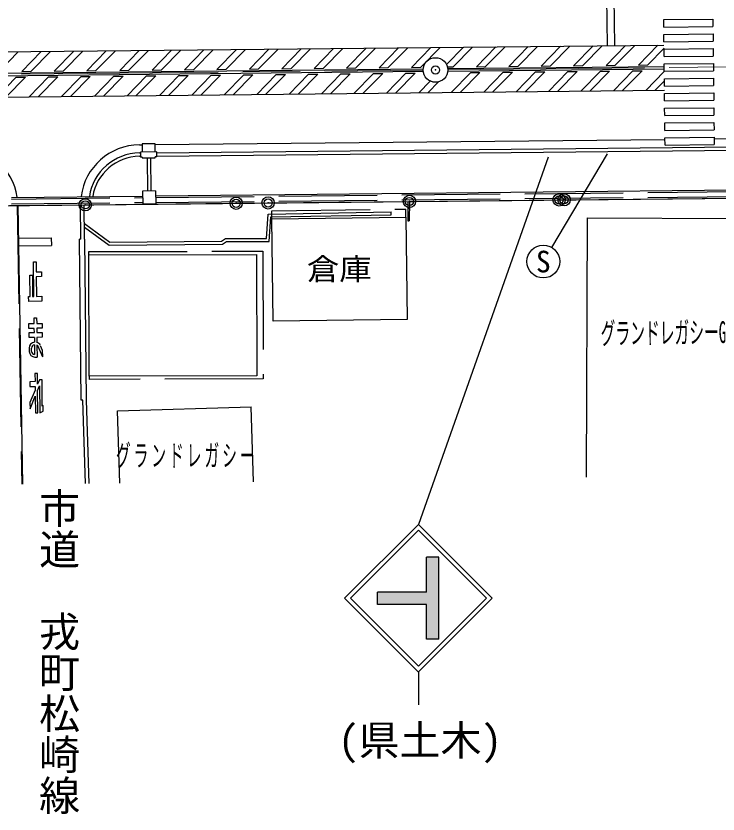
# Model space of a CAD drawing. Units: millimetres, scale not verified. Extents: x 40000 to 680000, y 20000 to 380000.
# Drawn here: x 255130 to 297944, y 238819 to 287480 of the extents above; entities that cross this region are included whole.
import ezdxf
from ezdxf.enums import TextEntityAlignment as Align

# ---------------------------------------------------------------- set-up
doc = ezdxf.new("R2010")
doc.units = ezdxf.units.MM
doc.header["$LTSCALE"] = 1000
doc.header["$PDMODE"] = 32
doc.header["$PDSIZE"] = 500
doc.linetypes.add('CHAIN', pattern=[18.5, 12, -1.5, 3.5, -1.5])
doc.linetypes.add('DASHED', pattern=[7.5, 6, -1.5])
for name, color, linetype, lineweight in [('M-BGD', 7, 'Continuous', 25), ('M-BGD-EXST', 7, 'Continuous', 25), ('M-BMK', 2, 'CHAIN', 13), ('M-BMK-ROW', 30, 'Continuous', 25), ('M-BMK-SRVR', 3, 'Continuous', 25), ('M-STR-STRC', 7, 'Continuous', 25)]:
    doc.layers.add(name, color=color, linetype=linetype, lineweight=lineweight)
doc.layers.add('M-BMK-HTXT', color=7, linetype='Continuous')
doc.layers.add('M-OTRS', color=6, linetype='Continuous')
doc.styles.add('@ＭＳ ゴシック', font='')
doc.styles.add('ＭＳ ゴシック', font='')
doc.styles.get('@ＭＳ ゴシック').set_extended_font_data('@MS Gothic')
doc.styles.get('ＭＳ ゴシック').set_extended_font_data('MS Gothic')

msp = doc.modelspace()

# ---------------------------------------------------------------- hatches: boundary and pattern name
at = {"layer": 'M-STR-STRC'}
msp.add_hatch(color=256, dxfattribs=at).paths.add_polyline_path([(277172, 252354), (280172, 252354), (280172, 254479), (280922, 254479), (280922, 249479), (280172, 249479), (280172, 251604), (277172, 251604)])

# ---------------------------------------------------------------- linework, layer by layer
at = {"layer": 'M-BGD'}
for p, q in [((263621, 279685), (262821, 279676)), ((262821, 279676), (262826, 279176)), ((263626, 279185), (263621, 279685)), ((263726, 279136), (310024, 279615)), ((263728, 278936), (310026, 279415)), ((262665, 279125), (262726, 279125)), ((262667, 278925), (262728, 278925)), ((263726, 279186), (262726, 279175)), ((262726, 279175), (262729, 278875)), ((262829, 278876), (262729, 278875)), ((262829, 278876), (262829, 278826)), ((262829, 278826), (263629, 278835)), ((263729, 278886), (263629, 278885)), ((263629, 278835), (263629, 278885)), ((263729, 278886), (263726, 279186)), ((86909, 274180), (496856, 278424)), ((263653, 276510), (310151, 276991)), ((254854, 276419), (262854, 276502)), ((263650, 276810), (262850, 276802)), ((262850, 276802), (262859, 276002)), ((263650, 276810), (263659, 276010)), ((255251, 275923), (255537, 258924)), ((259093, 273862), (259072, 275962)), ((259313, 273865), (259292, 275965)), ((263659, 276010), (262859, 276002)), ((279037, 276169), (279019, 274980)), ((279137, 276170), (279119, 274979)), ((270512, 275402), (278006, 275541)), ((278010, 275361), (278006, 275541)), ((279130, 275738), (279030, 275739)), ((270410, 273911), (270512, 275402)), ((270578, 273731), (270680, 275225)), ((270680, 275225), (278010, 275361)), ((270736, 275104), (278914, 275203)), ((270812, 268875), (270736, 275104)), ((278914, 275203), (278989, 268975)), ((279019, 274980), (279119, 274979)), ((279118, 274979), (279119, 274979)), ((289963, 275164), (289896, 259361)), ((289963, 275164), (299535, 275123)), ((259304, 274824), (260864, 273684)), ((259306, 274599), (260807, 273503)), ((259112, 264053), (259010, 273862)), ((259093, 273862), (259010, 273862)), ((259340, 273865), (259313, 273865)), ((259441, 264057), (259340, 273865)), ((260807, 273503), (267716, 273575)), ((260864, 273684), (267663, 273755)), ((267663, 273755), (267913, 273910)), ((267716, 273575), (267965, 273730)), ((267913, 273910), (270410, 273911)), ((267965, 273730), (270578, 273731)), ((259575, 272912), (269791, 272940)), ((259595, 265516), (259575, 272912)), ((269791, 272940), (269811, 265544)), ((278989, 268975), (270812, 268875)), ((269811, 265544), (259595, 265516)), ((259207, 264054), (259112, 264053)), ((259376, 258964), (259207, 264054)), ((259441, 264057), (259427, 264057)), ((259596, 258966), (259427, 264057)), ((261328, 263402), (269480, 263656)), ((261463, 258985), (261328, 263402)), ((269623, 259070), (269480, 263656))]:
    msp.add_line(p, q, dxfattribs=at)
at = {"layer": 'M-BGD', "linetype": 'DASHED'}
for p, q in [((263129, 278830), (263150, 276805)), ((263329, 278832), (263350, 276807)), ((263655, 276410), (310152, 276891)), ((254855, 276319), (262855, 276402)), ((263658, 276110), (310155, 276591)), ((254858, 276019), (262858, 276102)), ((255201, 275922), (255487, 258924)), ((255228, 275923), (259072, 275962)), ((270730, 275604), (278908, 275703)), ((270736, 275104), (270730, 275604)), ((278914, 275203), (278908, 275703)), ((259575, 273112), (270190, 273141)), ((259575, 272912), (259575, 273112)), ((270190, 273141), (270212, 265345)), ((259595, 265516), (259596, 265316)), ((270212, 265345), (259596, 265316))]:
    msp.add_line(p, q, dxfattribs=at)
at = {"layer": 'M-BGD'}
for radius, end in [(3125, 171.3862), (2925, 170.7506)]:
    msp.add_arc((262697, 276000), radius, 90.5931, end, dxfattribs=at)
at = {"layer": 'M-BGD-EXST'}
msp.add_line((291189, 279081), (287795, 273367), dxfattribs=at)
msp.add_circle((287288, 272505), 1000, dxfattribs=at)
at = {"layer": 'M-BMK'}
for p, q in [((281464, 284194), (379959, 285214)), ((181470, 283159), (279965, 284179))]:
    msp.add_line(p, q, dxfattribs=at)
at = {"layer": 'M-BMK-ROW'}
for p, q in [((288557, 276268), (302451, 276411)), ((254741, 275918), (259358, 275965)), ((259358, 275965), (268559, 276061)), ((268559, 276061), (270509, 276081)), ((270509, 276081), (279125, 276169)), ((279125, 276169), (288252, 276264)), ((288252, 276264), (288557, 276268))]:
    msp.add_line(p, q, dxfattribs=at)
for centre in [(268559, 276061), (270509, 276081), (279125, 276169), (288252, 276264), (288557, 276268), (259358, 275965)]:
    msp.add_circle(centre, 375, dxfattribs=at)
for p in [(279125, 276169), (288252, 276264), (288557, 276268), (259358, 275965), (268559, 276061), (270509, 276081)]:
    msp.add_point(p, dxfattribs=at)
at = {"layer": 'M-BMK-SRVR'}
msp.add_circle((280714, 284187), 750, dxfattribs=at)
at = {"layer": 'M-OTRS'}
msp.add_point((280714, 284187), dxfattribs=at)
at = {"layer": 'M-STR-STRC'}
for p, q in [((291199, 285670), (291168, 288670)), ((291649, 285675), (291618, 288675)), ((294633, 287256), (297632, 287287)), ((294637, 286806), (294633, 287256)), ((297632, 287287), (297637, 286837)), ((294637, 286806), (297637, 286837)), ((294642, 286356), (297642, 286387)), ((294647, 285906), (294642, 286356)), ((297642, 286387), (297646, 285937)), ((161810, 284331), (294649, 285706)), ((287160, 284428), (288345, 285641)), ((287725, 284434), (288910, 285647)), ((289137, 284449), (290322, 285661)), ((289702, 284454), (290887, 285667)), ((291115, 284469), (292299, 285682)), ((291680, 284475), (292864, 285688)), ((293092, 284490), (294277, 285702)), ((294647, 285906), (297646, 285937)), ((255262, 285298), (254078, 284086)), ((256675, 285313), (255490, 284101)), ((257240, 285319), (256055, 284107)), ((258652, 285334), (257467, 284121)), ((259217, 285339), (258032, 284127)), ((260629, 285354), (259445, 284142)), ((261194, 285360), (260010, 284148)), ((261455, 284162), (262640, 285375)), ((262020, 284168), (263205, 285381)), ((263432, 284182), (264617, 285395)), ((263997, 284188), (265182, 285401)), ((265409, 284203), (266594, 285416)), ((265974, 284209), (267159, 285422)), ((267387, 284223), (268572, 285436)), ((267952, 284229), (269137, 285442)), ((269364, 284244), (270549, 285457)), ((269929, 284250), (271114, 285463)), ((271341, 284264), (272526, 285477)), ((271906, 284270), (273091, 285483)), ((273319, 284285), (274504, 285498)), ((273884, 284291), (275069, 285503)), ((275296, 284305), (276481, 285518)), ((275861, 284311), (277046, 285524)), ((277273, 284326), (278458, 285539)), ((277838, 284332), (279023, 285544)), ((279251, 284346), (280436, 285559)), ((279816, 284352), (281001, 285565)), ((281383, 284526), (282413, 285579)), ((281793, 284373), (282978, 285585)), ((283205, 284387), (284390, 285600)), ((283770, 284393), (284955, 285606)), ((285183, 284408), (286368, 285620)), ((285748, 284414), (286932, 285626)), ((293657, 284495), (294651, 285513)), ((294651, 285456), (297651, 285487)), ((294656, 285006), (294651, 285456)), ((297651, 285487), (297656, 285037)), ((294656, 285006), (297656, 285037)), ((181465, 283234), (279967, 284254)), ((263432, 284182), (263997, 284188)), ((265409, 284203), (265974, 284209)), ((267387, 284223), (267952, 284229)), ((269364, 284244), (269929, 284250)), ((271341, 284264), (271906, 284270)), ((273319, 284285), (273884, 284291)), ((275296, 284305), (275861, 284311)), ((277273, 284326), (277838, 284332)), ((279251, 284346), (279816, 284352)), ((281442, 284369), (281793, 284373)), ((281460, 284269), (294662, 284406)), ((281461, 284119), (294664, 284256)), ((283205, 284387), (283770, 284393)), ((285183, 284408), (285748, 284414)), ((287160, 284428), (287725, 284434)), ((289137, 284449), (289702, 284454)), ((291115, 284469), (291680, 284475)), ((293092, 284490), (293657, 284495)), ((294661, 284556), (297660, 284587)), ((294665, 284106), (294661, 284556)), ((297660, 284587), (297665, 284137)), ((181467, 283084), (279969, 284104)), ((253960, 282535), (255145, 283747)), ((254525, 282541), (255710, 283753)), ((255145, 283747), (255710, 283753)), ((255490, 284101), (256055, 284107)), ((255937, 282555), (257122, 283768)), ((256502, 282561), (257687, 283773)), ((257122, 283768), (257687, 283773)), ((257467, 284121), (258032, 284127)), ((257915, 282576), (259099, 283788)), ((258480, 282582), (259664, 283794)), ((259099, 283788), (259664, 283794)), ((259445, 284142), (260010, 284148)), ((259925, 282597), (261109, 283808)), ((260490, 282602), (261674, 283814)), ((261109, 283808), (261674, 283814)), ((261455, 284162), (262020, 284168)), ((261902, 282617), (263087, 283829)), ((262467, 282623), (263651, 283835)), ((263087, 283829), (263651, 283835)), ((263880, 282637), (265064, 283849)), ((264445, 282643), (265629, 283855)), ((265064, 283849), (265629, 283855)), ((265857, 282658), (267041, 283870)), ((266422, 282664), (267606, 283876)), ((267041, 283870), (267606, 283876)), ((267834, 282678), (269019, 283890)), ((268399, 282684), (269583, 283896)), ((269019, 283890), (269583, 283896)), ((269812, 282699), (270996, 283911)), ((270377, 282705), (271561, 283917)), ((270996, 283911), (271561, 283917)), ((271789, 282719), (272973, 283931)), ((272354, 282725), (273538, 283937)), ((272973, 283931), (273538, 283937)), ((273766, 282740), (274950, 283952)), ((274331, 282746), (275515, 283958)), ((274950, 283952), (275515, 283958)), ((275744, 282760), (276928, 283972)), ((276309, 282766), (277493, 283978)), ((276928, 283972), (277493, 283978)), ((277721, 282781), (278905, 283993)), ((278286, 282787), (279470, 283999)), ((278905, 283993), (279470, 283999)), ((281445, 284016), (281447, 284019)), ((281446, 284019), (281447, 284019)), ((281676, 282822), (282860, 284034)), ((282241, 282828), (283425, 284039)), ((282860, 284034), (283425, 284039)), ((283653, 282842), (284837, 284054)), ((284218, 282848), (285402, 284060)), ((284837, 284054), (285402, 284060)), ((285630, 282863), (286814, 284075)), ((286195, 282868), (287379, 284080)), ((286814, 284075), (287379, 284080)), ((287608, 282883), (288792, 284095)), ((288173, 282889), (289357, 284101)), ((288792, 284095), (289357, 284101)), ((289585, 282904), (290769, 284116)), ((290150, 282909), (291334, 284121)), ((290769, 284116), (291334, 284121)), ((291562, 282924), (292746, 284136)), ((292127, 282930), (293311, 284142)), ((292746, 284136), (293311, 284142)), ((293540, 282945), (294665, 284097)), ((294665, 284106), (297665, 284137)), ((279698, 282801), (280391, 283510)), ((280263, 282807), (280902, 283460)), ((294105, 282950), (294671, 283530)), ((294670, 283656), (297670, 283687)), ((294675, 283206), (294670, 283656)), ((294675, 283206), (297674, 283237)), ((297670, 283687), (297674, 283237)), ((161838, 281581), (294677, 282956)), ((294679, 282756), (297679, 282787)), ((294684, 282306), (294679, 282756)), ((297679, 282787), (297684, 282337)), ((294684, 282306), (297684, 282337)), ((294688, 281856), (297688, 281887)), ((294693, 281406), (294688, 281856)), ((297688, 281887), (297693, 281437)), ((294693, 281406), (297693, 281437)), ((294698, 280956), (297698, 280987)), ((294702, 280506), (294698, 280956)), ((297698, 280987), (297702, 280537)), ((294702, 280506), (297702, 280537)), ((263621, 279635), (294708, 279956)), ((294707, 280056), (297707, 280087)), ((294712, 279606), (294707, 280056)), ((297707, 280087), (297712, 279637)), ((297708, 279988), (310119, 280116)), ((262659, 279625), (262821, 279626)), ((294712, 279606), (297712, 279637)), ((287592, 278867), (279673, 256480)), ((255254, 273473), (257289, 273494)), ((255285, 273923), (257285, 273944)), ((257285, 273944), (257289, 273494)), ((256207, 272483), (256357, 272484)), ((256229, 270383), (256207, 272483)), ((256357, 272484), (256363, 271884)), ((255980, 271680), (256130, 271682)), ((255994, 270380), (255980, 271680)), ((256130, 271682), (256144, 270382)), ((256363, 271884), (256688, 271887)), ((256691, 271587), (256366, 271584)), ((256366, 271584), (256379, 270384)), ((256688, 271887), (256691, 271587)), ((255904, 270379), (255994, 270380)), ((255907, 270079), (255904, 270379)), ((256707, 270088), (255907, 270079)), ((256144, 270382), (256229, 270383)), ((256379, 270384), (256704, 270388)), ((256704, 270388), (256707, 270088)), ((255921, 268729), (256246, 268733)), ((255924, 268429), (255921, 268729)), ((256242, 269083), (256392, 269084)), ((256246, 268733), (256242, 269083)), ((256392, 269084), (256396, 268734)), ((256396, 268734), (256721, 268738)), ((256721, 268738), (256724, 268438)), ((256249, 268433), (255924, 268429)), ((255926, 268179), (256251, 268183)), ((255929, 267879), (255926, 268179)), ((256251, 268183), (256249, 268433)), ((256724, 268438), (256399, 268434)), ((256399, 268434), (256401, 268184)), ((256401, 268184), (256726, 268188)), ((256726, 268188), (256729, 267888)), ((256254, 267883), (255929, 267879)), ((256254, 267883), (256258, 267582)), ((256729, 267888), (256404, 267884)), ((256404, 267884), (256408, 267575)), ((255936, 267229), (255938, 267029)), ((256088, 267031), (256086, 267231)), ((256259, 267431), (256265, 266834)), ((256409, 267414), (256417, 266684)), ((256474, 267341), (256742, 266688)), ((256613, 267397), (256738, 267094)), ((256292, 266683), (256417, 266684)), ((256738, 267094), (256742, 266688)), ((256440, 265685), (256290, 265683)), ((256290, 265683), (256295, 265183)), ((256447, 265024), (256440, 265685)), ((256556, 265286), (256447, 265024)), ((256719, 265287), (256556, 265286)), ((256735, 263698), (256719, 265287)), ((256295, 265183), (255970, 265180)), ((255970, 265180), (255973, 264880)), ((255973, 264880), (256298, 264883)), ((256298, 264883), (256300, 264672)), ((256450, 264643), (256572, 264936)), ((256572, 264936), (256590, 263286)), ((256300, 264672), (255983, 263911)), ((255987, 263530), (256304, 264291)), ((256304, 264291), (256315, 263283)), ((256465, 263285), (256450, 264643)), ((255983, 263911), (255987, 263530)), ((256315, 263283), (256465, 263285)), ((256590, 263286), (256788, 263388)), ((256785, 263723), (256735, 263698)), ((256788, 263388), (256785, 263723)), ((275173, 251980), (279673, 256480)), ((284173, 251980), (279673, 256480)), ((275527, 251980), (279673, 256127)), ((283820, 251980), (279673, 256127)), ((280922, 254479), (280172, 254479)), ((280172, 252354), (280172, 254479)), ((280922, 249479), (280922, 254479)), ((277172, 251604), (277172, 252354)), ((280172, 252354), (277172, 252354)), ((275173, 251980), (279673, 247479)), ((275527, 251980), (279673, 247833)), ((280172, 251604), (277172, 251604)), ((279673, 247833), (283820, 251980)), ((279673, 247480), (284173, 251980)), ((280172, 249479), (280172, 251604)), ((280922, 249479), (280172, 249479)), ((279673, 247479), (279673, 245479))]:
    msp.add_line(p, q, dxfattribs=at)
for centre, radius, start, end in [((251626, 275885), 3625, 8.5212, 90.5931), ((262697, 276000), 3625, 90.5931, 172.6649), ((256286, 267233), 350, 94.6891, 180.5931), ((256286, 267233), 200, 97.7738, 180.5931), ((256336, 267284), 300, 22.2549, 76.1156), ((256336, 267284), 150, 22.2457, 60.5931), ((256288, 267033), 350, 180.5931, 270.5931), ((256288, 267033), 200, 180.5931, 263.4123)]:
    msp.add_arc(centre, radius, start, end, dxfattribs=at)

# ---------------------------------------------------------------- texts
at = {"layer": 'M-BGD-EXST', "style": 'ＭＳ ゴシック'}
msp.add_text('S', height=1320, dxfattribs=at).set_placement((287288, 272505), align=Align.MIDDLE_CENTER)
at = {"layer": 'M-BMK-HTXT', "style": 'ＭＳ ゴシック', "width": 1.1}
msp.add_text('倉庫', height=1320, dxfattribs=at).set_placement((272865, 270987), align=Align.BOTTOM_LEFT)
at = {"layer": 'M-BMK-HTXT', "style": 'ＭＳ ゴシック', "width": 0.5}
msp.add_text('グランドレガシーG', height=1320, rotation=0.593, dxfattribs=at).set_placement((294623, 267109), align=Align.BOTTOM_CENTER)
at = {"layer": 'M-BMK-HTXT', "style": '@ＭＳ ゴシック'}
msp.add_text('市道\u3000戎町松崎線', height=1833, rotation=270, dxfattribs=at).set_placement((256293, 248720), align=Align.BOTTOM_CENTER)
at = {"layer": 'M-BMK-HTXT', "insert": (261224, 259898), "char_height": 1320, "attachment_point": 7, "style": 'ＭＳ ゴシック'}
msp.add_mtext('\\T1.2;\\W0.5;グランドレガシー', dxfattribs=at)
at = {"layer": 'M-STR-STRC', "style": 'ＭＳ ゴシック'}
msp.add_text('(県土木)', height=1833, dxfattribs=at).set_placement((279770, 243314), align=Align.MIDDLE_CENTER)

doc.saveas('drawing.dxf')
